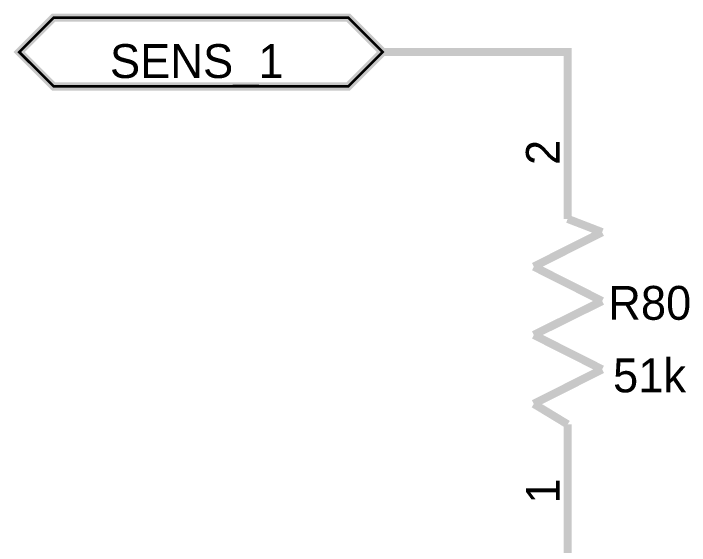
# Model space of a CAD drawing. Header units: millimetres. Extents: x 0 to 800, y 0 to 567.
# Drawn here: x 465.38 to 490.42, y 514.34 to 534.05 of the extents above; entities that cross this region are included whole.
import ezdxf

# ---------------------------------------------------------------- set-up
doc = ezdxf.new("R2010")
doc.units = ezdxf.units.MM
doc.layers.add('Sheet', color=255, linetype='Continuous')

msp = doc.modelspace()

# ---------------------------------------------------------------- linework, layer by layer
at = {"layer": 'Sheet'}
for const_width in [0.3, 0.0991]:
    msp.add_lwpolyline([(466.867, 531.344), (465.59, 532.62), (466.867, 533.897), (477.775, 533.897), (479.052, 532.62), (477.775, 531.344), (466.867, 531.344)], close=True, dxfattribs=dict(at, const_width=const_width))
at = {"layer": 'Sheet', "const_width": 0.3}
for points in [[(479.052, 532.62), (485.906, 532.62), (485.906, 531.523)], [(485.906, 526.438), (485.906, 531.523)], [(485.906, 526.438), (485.906, 527.2)], [(487.183, 525.945), (485.906, 526.438)], [(484.652, 524.669), (487.183, 525.945)], [(487.183, 523.392), (484.652, 524.669)], [(484.652, 522.138), (487.183, 523.392)], [(487.183, 520.861), (484.652, 522.138)], [(484.652, 519.584), (487.183, 520.861)], [(485.906, 518.823), (484.652, 519.584)], [(485.906, 518.823), (485.906, 513.738)], [(485.906, 518.823), (485.906, 518.061)]]:
    msp.add_lwpolyline(points, dxfattribs=at)

# ---------------------------------------------------------------- texts
at = {"layer": 'Sheet'}
for s, p in [('SENS_1', (468.95, 531.657)), ('R80', (487.407, 522.698)), ('51k', (487.586, 520.01))]:
    msp.add_text(s, height=1.2543, dxfattribs=at).set_placement(p)
for s, p in [('2', (485.615, 528.432)), ('1', (485.615, 515.888))]:
    msp.add_text(s, height=1.254, rotation=90, dxfattribs=at).set_placement(p)

doc.saveas('drawing.dxf')
